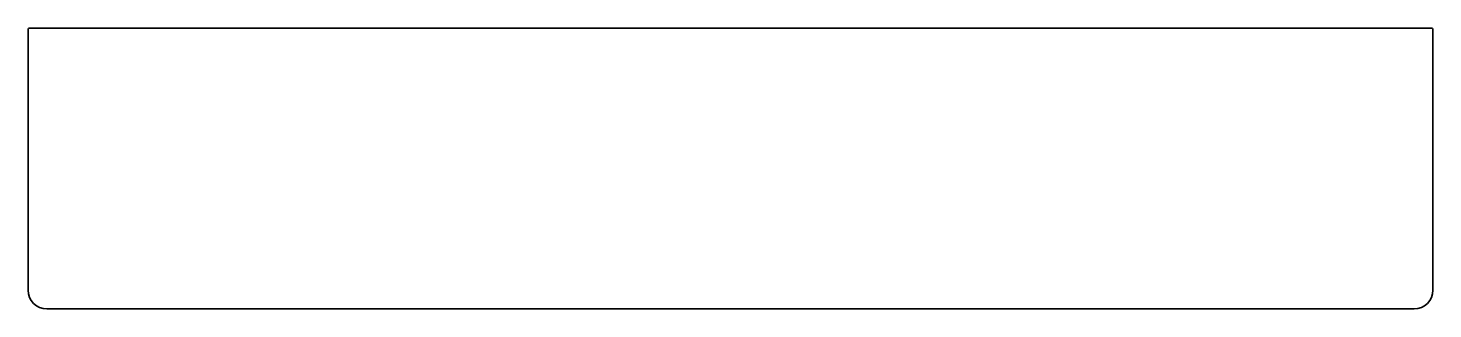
# Model space of a CAD drawing. Header units: inches. Extents: x 9 to 39, y -27 to -21.
import ezdxf

# ---------------------------------------------------------------- set-up
doc = ezdxf.new("R2010")
doc.units = ezdxf.units.IN
doc.header["$MEASUREMENT"] = 0
doc.layers.add('Outline', color=7, linetype='Continuous', lineweight=0)

msp = doc.modelspace()

# ---------------------------------------------------------------- linework, layer by layer
at = {"layer": 'Outline', "color": 18, "lineweight": 35, "true_color": 0x000000}
msp.add_open_spline([(38.6, -27), (38.6, -27), (9.4, -27), (9.4, -27), (9.179, -27), (9, -26.821), (9, -26.6), (9, -26.6), (9, -21.04), (9, -21.04), (9, -21.018), (9.018, -21), (9.04, -21), (9.04, -21), (38.96, -21), (38.96, -21), (38.982, -21), (39, -21.018), (39, -21.04), (39, -21.04), (39, -26.6), (39, -26.6), (39, -26.821), (38.821, -27), (38.6, -27)], degree=3, knots=[0, 0, 0, 0, 1, 1, 1, 2, 2, 2, 3, 3, 3, 4, 4, 4, 5, 5, 5, 6, 6, 6, 7, 7, 7, 8, 8, 8, 8], dxfattribs=at)

doc.saveas('drawing.dxf')
